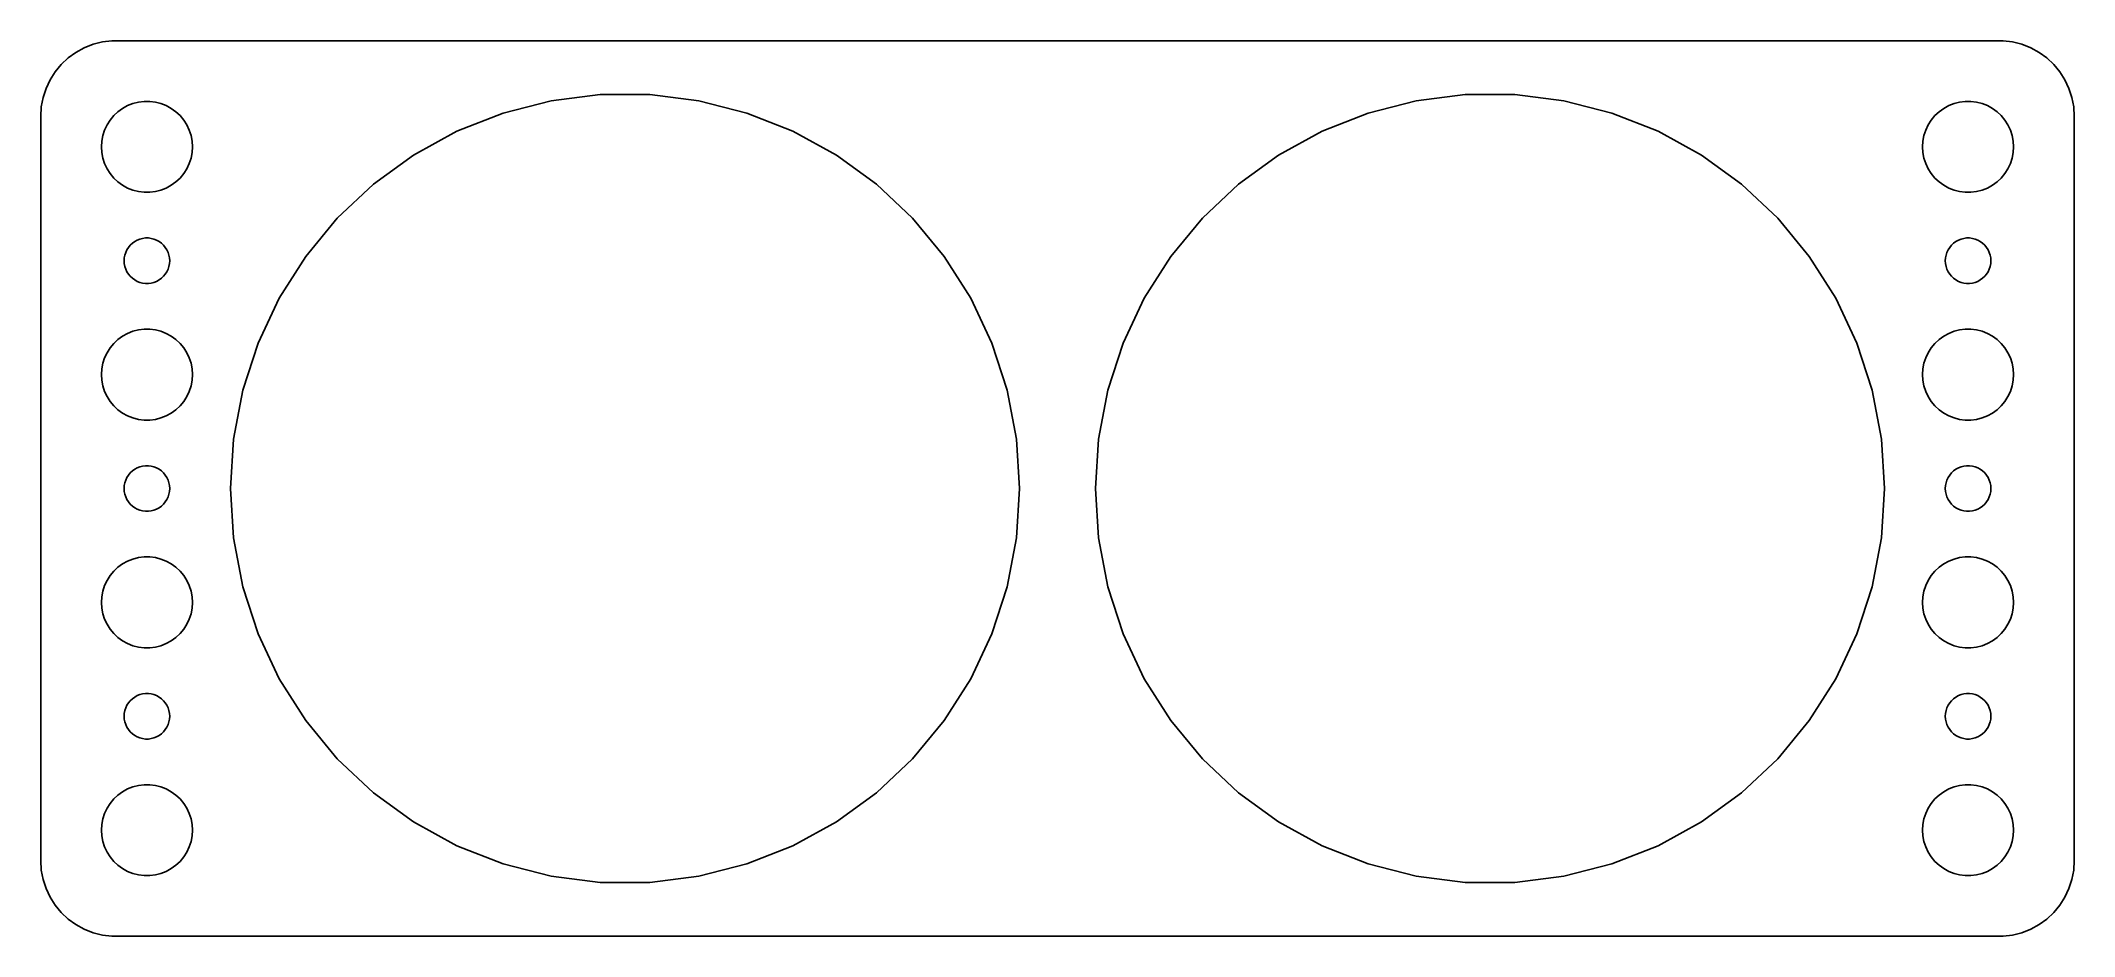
# Model space of a CAD drawing. Header units: metres. Extents: x -67 to 67, y -29 to 29.
import ezdxf

# ---------------------------------------------------------------- set-up
doc = ezdxf.new("R2010")
doc.units = ezdxf.units.M

msp = doc.modelspace()

# ---------------------------------------------------------------- linework, layer by layer
for p, q in [((-62.3139, 29.4901), (-62.9369, 29.4114)), ((62.3139, 29.4901), (-62.3139, 29.4901)), ((62.9369, 29.4114), (62.3139, 29.4901)), ((-65.1871, 28.3526), (-65.6448, 27.9227)), ((-64.6791, 28.7216), (-65.1871, 28.3526)), ((-64.1289, 29.0241), (-64.6791, 28.7216)), ((-63.5451, 29.2553), (-64.1289, 29.0241)), ((-62.9369, 29.4114), (-63.5451, 29.2553)), ((63.5451, 29.2553), (62.9369, 29.4114)), ((64.1289, 29.0241), (63.5451, 29.2553)), ((64.6791, 28.7216), (64.1289, 29.0241)), ((65.1871, 28.3526), (64.6791, 28.7216)), ((65.6448, 27.9227), (65.1871, 28.3526)), ((-66.3815, 26.9088), (-66.6489, 26.3406)), ((-66.0451, 27.4389), (-66.3815, 26.9088)), ((-65.6448, 27.9227), (-66.0451, 27.4389)), ((66.0451, 27.4389), (65.6448, 27.9227)), ((66.3815, 26.9088), (66.0451, 27.4389)), ((66.6489, 26.3406), (66.3815, 26.9088)), ((-66.8429, 25.7434), (-66.9606, 25.1267)), ((-66.6489, 26.3406), (-66.8429, 25.7434)), ((-60.5621, 25.4469), (-60.1884, 25.4941)), ((-60.1884, 25.4941), (-59.8116, 25.4941)), ((-59.8116, 25.4941), (-59.4379, 25.4469)), ((-36.5344, 24.7275), (-33.3719, 25.5395)), ((-33.3719, 25.5395), (-30.1326, 25.9487)), ((-30.1326, 25.9487), (-26.8674, 25.9487)), ((-26.8674, 25.9487), (-23.6281, 25.5395)), ((-23.6281, 25.5395), (-20.4655, 24.7275)), ((20.4655, 24.7275), (23.6281, 25.5395)), ((23.6281, 25.5395), (26.8674, 25.9487)), ((26.8674, 25.9487), (30.1326, 25.9487)), ((30.1326, 25.9487), (33.3719, 25.5395)), ((33.3719, 25.5395), (36.5344, 24.7275)), ((59.4379, 25.4469), (59.8116, 25.4941)), ((59.8116, 25.4941), (60.1884, 25.4941)), ((60.1884, 25.4941), (60.5621, 25.4469)), ((66.8429, 25.7434), (66.6489, 26.3406)), ((66.9606, 25.1267), (66.8429, 25.7434)), ((-66.9606, 25.1267), (-67, 24.5)), ((-67, 24.5), (-67, -24.5)), ((-62.6289, 23.9453), (-62.427, 24.2634)), ((-62.427, 24.2634), (-62.1869, 24.5536)), ((-62.1869, 24.5536), (-61.9123, 24.8115)), ((-61.9123, 24.8115), (-61.6075, 25.033)), ((-61.6075, 25.033), (-61.2773, 25.2145)), ((-61.2773, 25.2145), (-60.927, 25.3532)), ((-60.927, 25.3532), (-60.5621, 25.4469)), ((-59.4379, 25.4469), (-59.0729, 25.3532)), ((-59.0729, 25.3532), (-58.7227, 25.2145)), ((-58.7227, 25.2145), (-58.3925, 25.033)), ((-58.3925, 25.033), (-58.0877, 24.8115)), ((-58.0877, 24.8115), (-57.8131, 24.5536)), ((-57.8131, 24.5536), (-57.5729, 24.2634)), ((-57.5729, 24.2634), (-57.3711, 23.9453)), ((-39.5703, 23.5255), (-36.5344, 24.7275)), ((-20.4655, 24.7275), (-17.4297, 23.5255)), ((17.4297, 23.5255), (20.4655, 24.7275)), ((36.5344, 24.7275), (39.5703, 23.5255)), ((57.3711, 23.9453), (57.5729, 24.2634)), ((57.5729, 24.2634), (57.8131, 24.5536)), ((57.8131, 24.5536), (58.0877, 24.8115)), ((58.0877, 24.8115), (58.3925, 25.033)), ((58.3925, 25.033), (58.7227, 25.2145)), ((58.7227, 25.2145), (59.0729, 25.3532)), ((59.0729, 25.3532), (59.4379, 25.4469)), ((60.5621, 25.4469), (60.927, 25.3532)), ((60.927, 25.3532), (61.2773, 25.2145)), ((61.2773, 25.2145), (61.6075, 25.033)), ((61.6075, 25.033), (61.9123, 24.8115)), ((61.9123, 24.8115), (62.1869, 24.5536)), ((62.1869, 24.5536), (62.427, 24.2634)), ((62.427, 24.2634), (62.6289, 23.9453)), ((67, 24.5), (66.9606, 25.1267)), ((67, -24.5), (67, 24.5)), ((-63, 22.5), (-62.9763, 22.876)), ((-62.9763, 22.876), (-62.9057, 23.2461)), ((-62.9057, 23.2461), (-62.7893, 23.6044)), ((-62.7893, 23.6044), (-62.6289, 23.9453)), ((-57.3711, 23.9453), (-57.2107, 23.6044)), ((-57.2107, 23.6044), (-57.0942, 23.2461)), ((-57.0942, 23.2461), (-57.0237, 22.876)), ((-57.0237, 22.876), (-57, 22.5)), ((-42.4315, 21.9525), (-39.5703, 23.5255)), ((-17.4297, 23.5255), (-14.5685, 21.9525)), ((14.5685, 21.9525), (17.4297, 23.5255)), ((39.5703, 23.5255), (42.4315, 21.9525)), ((57, 22.5), (57.0237, 22.876)), ((57.0237, 22.876), (57.0942, 23.2461)), ((57.0942, 23.2461), (57.2107, 23.6044)), ((57.2107, 23.6044), (57.3711, 23.9453)), ((62.6289, 23.9453), (62.7893, 23.6044)), ((62.7893, 23.6044), (62.9057, 23.2461)), ((62.9057, 23.2461), (62.9763, 22.876)), ((62.9763, 22.876), (63, 22.5)), ((-62.9763, 22.124), (-63, 22.5)), ((-62.9057, 21.7539), (-62.9763, 22.124)), ((-62.7893, 21.3956), (-62.9057, 21.7539)), ((-57.0942, 21.7539), (-57.2107, 21.3956)), ((-57.0237, 22.124), (-57.0942, 21.7539)), ((-57, 22.5), (-57.0237, 22.124)), ((-45.073, 20.0333), (-42.4315, 21.9525)), ((-14.5685, 21.9525), (-11.927, 20.0333)), ((11.927, 20.0333), (14.5685, 21.9525)), ((42.4315, 21.9525), (45.073, 20.0333)), ((57.0237, 22.124), (57, 22.5)), ((57.0942, 21.7539), (57.0237, 22.124)), ((57.2107, 21.3956), (57.0942, 21.7539)), ((62.9057, 21.7539), (62.7893, 21.3956)), ((62.9763, 22.124), (62.9057, 21.7539)), ((63, 22.5), (62.9763, 22.124)), ((-62.6289, 21.0547), (-62.7893, 21.3956)), ((-62.427, 20.7366), (-62.6289, 21.0547)), ((-62.1869, 20.4464), (-62.427, 20.7366)), ((-61.9123, 20.1884), (-62.1869, 20.4464)), ((-61.6075, 19.967), (-61.9123, 20.1884)), ((-58.0877, 20.1884), (-58.3925, 19.967)), ((-57.8131, 20.4464), (-58.0877, 20.1884)), ((-57.5729, 20.7366), (-57.8131, 20.4464)), ((-57.3711, 21.0547), (-57.5729, 20.7366)), ((-57.2107, 21.3956), (-57.3711, 21.0547)), ((57.3711, 21.0547), (57.2107, 21.3956)), ((57.5729, 20.7366), (57.3711, 21.0547)), ((57.8131, 20.4464), (57.5729, 20.7366)), ((58.0877, 20.1884), (57.8131, 20.4464)), ((58.3925, 19.967), (58.0877, 20.1884)), ((61.9123, 20.1884), (61.6075, 19.967)), ((62.1869, 20.4464), (61.9123, 20.1884)), ((62.427, 20.7366), (62.1869, 20.4464)), ((62.6289, 21.0547), (62.427, 20.7366)), ((62.7893, 21.3956), (62.6289, 21.0547)), ((-61.2773, 19.7855), (-61.6075, 19.967)), ((-60.927, 19.6468), (-61.2773, 19.7855)), ((-60.5621, 19.5531), (-60.927, 19.6468)), ((-60.1884, 19.5059), (-60.5621, 19.5531)), ((-59.8116, 19.5059), (-60.1884, 19.5059)), ((-59.4379, 19.5531), (-59.8116, 19.5059)), ((-59.0729, 19.6468), (-59.4379, 19.5531)), ((-58.7227, 19.7855), (-59.0729, 19.6468)), ((-58.3925, 19.967), (-58.7227, 19.7855)), ((-47.4532, 17.7982), (-45.073, 20.0333)), ((-11.927, 20.0333), (-9.54681, 17.7982)), ((9.54681, 17.7982), (11.927, 20.0333)), ((45.073, 20.0333), (47.4532, 17.7982)), ((58.7227, 19.7855), (58.3925, 19.967)), ((59.0729, 19.6468), (58.7227, 19.7855)), ((59.4379, 19.5531), (59.0729, 19.6468)), ((59.8116, 19.5059), (59.4379, 19.5531)), ((60.1884, 19.5059), (59.8116, 19.5059)), ((60.5621, 19.5531), (60.1884, 19.5059)), ((60.927, 19.6468), (60.5621, 19.5531)), ((61.2773, 19.7855), (60.927, 19.6468)), ((61.6075, 19.967), (61.2773, 19.7855)), ((-49.5344, 15.2824), (-47.4532, 17.7982)), ((-9.54681, 17.7982), (-7.46555, 15.2824)), ((7.46555, 15.2824), (9.54681, 17.7982)), ((47.4532, 17.7982), (49.5344, 15.2824)), ((-61.0934, 16.0268), (-60.9561, 16.1558)), ((-60.9561, 16.1558), (-60.8037, 16.2665)), ((-60.8037, 16.2665), (-60.6387, 16.3572)), ((-60.6387, 16.3572), (-60.4635, 16.4266)), ((-60.4635, 16.4266), (-60.2811, 16.4734)), ((-60.2811, 16.4734), (-60.0942, 16.497)), ((-60.0942, 16.497), (-59.9058, 16.497)), ((-59.9058, 16.497), (-59.7189, 16.4734)), ((-59.7189, 16.4734), (-59.5365, 16.4266)), ((-59.5365, 16.4266), (-59.3613, 16.3572)), ((-59.3613, 16.3572), (-59.1963, 16.2665)), ((-59.1963, 16.2665), (-59.0439, 16.1558)), ((-59.0439, 16.1558), (-58.9065, 16.0268)), ((58.9065, 16.0268), (59.0439, 16.1558)), ((59.0439, 16.1558), (59.1963, 16.2665)), ((59.1963, 16.2665), (59.3613, 16.3572)), ((59.3613, 16.3572), (59.5365, 16.4266)), ((59.5365, 16.4266), (59.7189, 16.4734)), ((59.7189, 16.4734), (59.9058, 16.497)), ((59.9058, 16.497), (60.0942, 16.497)), ((60.0942, 16.497), (60.2811, 16.4734)), ((60.2811, 16.4734), (60.4635, 16.4266)), ((60.4635, 16.4266), (60.6387, 16.3572)), ((60.6387, 16.3572), (60.8037, 16.2665)), ((60.8037, 16.2665), (60.9561, 16.1558)), ((60.9561, 16.1558), (61.0934, 16.0268)), ((-61.5, 15), (-61.4882, 15.188)), ((-61.4882, 14.812), (-61.5, 15)), ((-61.4882, 15.188), (-61.4529, 15.373)), ((-61.4529, 14.627), (-61.4882, 14.812)), ((-61.4529, 15.373), (-61.3947, 15.5522)), ((-61.3947, 15.5522), (-61.3145, 15.7226)), ((-61.3145, 15.7226), (-61.2135, 15.8817)), ((-61.2135, 15.8817), (-61.0934, 16.0268)), ((-58.9065, 16.0268), (-58.7865, 15.8817)), ((-58.7865, 15.8817), (-58.6855, 15.7226)), ((-58.6855, 15.7226), (-58.6053, 15.5522)), ((-58.6053, 15.5522), (-58.5471, 15.373)), ((-58.5471, 15.373), (-58.5118, 15.188)), ((-58.5118, 14.812), (-58.5471, 14.627)), ((-58.5118, 15.188), (-58.5, 15)), ((-58.5, 15), (-58.5118, 14.812)), ((-51.284, 12.5256), (-49.5344, 15.2824)), ((-7.46555, 15.2824), (-5.71602, 12.5256)), ((5.71602, 12.5256), (7.46555, 15.2824)), ((49.5344, 15.2824), (51.284, 12.5256)), ((58.5, 15), (58.5118, 15.188)), ((58.5118, 14.812), (58.5, 15)), ((58.5118, 15.188), (58.5471, 15.373)), ((58.5471, 14.627), (58.5118, 14.812)), ((58.5471, 15.373), (58.6053, 15.5522)), ((58.6053, 15.5522), (58.6855, 15.7226)), ((58.6855, 15.7226), (58.7865, 15.8817)), ((58.7865, 15.8817), (58.9065, 16.0268)), ((61.0934, 16.0268), (61.2135, 15.8817)), ((61.2135, 15.8817), (61.3145, 15.7226)), ((61.3145, 15.7226), (61.3947, 15.5522)), ((61.3947, 15.5522), (61.4529, 15.373)), ((61.4529, 15.373), (61.4882, 15.188)), ((61.4882, 14.812), (61.4529, 14.627)), ((61.4882, 15.188), (61.5, 15)), ((61.5, 15), (61.4882, 14.812)), ((-61.3947, 14.4478), (-61.4529, 14.627)), ((-61.3145, 14.2774), (-61.3947, 14.4478)), ((-61.2135, 14.1183), (-61.3145, 14.2774)), ((-61.0934, 13.9732), (-61.2135, 14.1183)), ((-60.9561, 13.8442), (-61.0934, 13.9732)), ((-60.8037, 13.7335), (-60.9561, 13.8442)), ((-60.6387, 13.6427), (-60.8037, 13.7335)), ((-60.4635, 13.5734), (-60.6387, 13.6427)), ((-60.2811, 13.5266), (-60.4635, 13.5734)), ((-60.0942, 13.5029), (-60.2811, 13.5266)), ((-59.9058, 13.5029), (-60.0942, 13.5029)), ((-59.7189, 13.5266), (-59.9058, 13.5029)), ((-59.5365, 13.5734), (-59.7189, 13.5266)), ((-59.3613, 13.6427), (-59.5365, 13.5734)), ((-59.1963, 13.7335), (-59.3613, 13.6427)), ((-59.0439, 13.8442), (-59.1963, 13.7335)), ((-58.9065, 13.9732), (-59.0439, 13.8442)), ((-58.7865, 14.1183), (-58.9065, 13.9732)), ((-58.6855, 14.2774), (-58.7865, 14.1183)), ((-58.6053, 14.4478), (-58.6855, 14.2774)), ((-58.5471, 14.627), (-58.6053, 14.4478)), ((58.6053, 14.4478), (58.5471, 14.627)), ((58.6855, 14.2774), (58.6053, 14.4478)), ((58.7865, 14.1183), (58.6855, 14.2774)), ((58.9065, 13.9732), (58.7865, 14.1183)), ((59.0439, 13.8442), (58.9065, 13.9732)), ((59.1963, 13.7335), (59.0439, 13.8442)), ((59.3613, 13.6427), (59.1963, 13.7335)), ((59.5365, 13.5734), (59.3613, 13.6427)), ((59.7189, 13.5266), (59.5365, 13.5734)), ((59.9058, 13.5029), (59.7189, 13.5266)), ((60.0942, 13.5029), (59.9058, 13.5029)), ((60.2811, 13.5266), (60.0942, 13.5029)), ((60.4635, 13.5734), (60.2811, 13.5266)), ((60.6387, 13.6427), (60.4635, 13.5734)), ((60.8037, 13.7335), (60.6387, 13.6427)), ((60.9561, 13.8442), (60.8037, 13.7335)), ((61.0934, 13.9732), (60.9561, 13.8442)), ((61.2135, 14.1183), (61.0934, 13.9732)), ((61.3145, 14.2774), (61.2135, 14.1183)), ((61.3947, 14.4478), (61.3145, 14.2774)), ((61.4529, 14.627), (61.3947, 14.4478)), ((-52.6742, 9.57123), (-51.284, 12.5256)), ((-5.71602, 12.5256), (-4.32581, 9.57123)), ((4.32581, 9.57123), (5.71602, 12.5256)), ((51.284, 12.5256), (52.6742, 9.57123)), ((-62.427, 9.26335), (-62.1869, 9.55363)), ((-62.1869, 9.55363), (-61.9123, 9.81154)), ((-61.9123, 9.81154), (-61.6075, 10.033)), ((-61.6075, 10.033), (-61.2773, 10.2145)), ((-61.2773, 10.2145), (-60.927, 10.3532)), ((-60.927, 10.3532), (-60.5621, 10.4469)), ((-60.5621, 10.4469), (-60.1884, 10.4941)), ((-60.1884, 10.4941), (-59.8116, 10.4941)), ((-59.8116, 10.4941), (-59.4379, 10.4469)), ((-59.4379, 10.4469), (-59.0729, 10.3532)), ((-59.0729, 10.3532), (-58.7227, 10.2145)), ((-58.7227, 10.2145), (-58.3925, 10.033)), ((-58.3925, 10.033), (-58.0877, 9.81154)), ((-58.0877, 9.81154), (-57.8131, 9.55363)), ((-57.8131, 9.55363), (-57.5729, 9.26335)), ((-53.6832, 6.46593), (-52.6742, 9.57123)), ((-4.32581, 9.57123), (-3.31683, 6.46593)), ((3.31683, 6.46593), (4.32581, 9.57123)), ((52.6742, 9.57123), (53.6832, 6.46593)), ((57.5729, 9.26335), (57.8131, 9.55363)), ((57.8131, 9.55363), (58.0877, 9.81154)), ((58.0877, 9.81154), (58.3925, 10.033)), ((58.3925, 10.033), (58.7227, 10.2145)), ((58.7227, 10.2145), (59.0729, 10.3532)), ((59.0729, 10.3532), (59.4379, 10.4469)), ((59.4379, 10.4469), (59.8116, 10.4941)), ((59.8116, 10.4941), (60.1884, 10.4941)), ((60.1884, 10.4941), (60.5621, 10.4469)), ((60.5621, 10.4469), (60.927, 10.3532)), ((60.927, 10.3532), (61.2773, 10.2145)), ((61.2773, 10.2145), (61.6075, 10.033)), ((61.6075, 10.033), (61.9123, 9.81154)), ((61.9123, 9.81154), (62.1869, 9.55363)), ((62.1869, 9.55363), (62.427, 9.26335)), ((-62.9763, 7.87599), (-62.9057, 8.24606)), ((-62.9057, 8.24606), (-62.7893, 8.60437)), ((-62.7893, 8.60437), (-62.6289, 8.94525)), ((-62.6289, 8.94525), (-62.427, 9.26335)), ((-57.5729, 9.26335), (-57.3711, 8.94525)), ((-57.3711, 8.94525), (-57.2107, 8.60437)), ((-57.2107, 8.60437), (-57.0942, 8.24606)), ((-57.0942, 8.24606), (-57.0237, 7.87599)), ((57.0237, 7.87599), (57.0942, 8.24606)), ((57.0942, 8.24606), (57.2107, 8.60437)), ((57.2107, 8.60437), (57.3711, 8.94525)), ((57.3711, 8.94525), (57.5729, 9.26335)), ((62.427, 9.26335), (62.6289, 8.94525)), ((62.6289, 8.94525), (62.7893, 8.60437)), ((62.7893, 8.60437), (62.9057, 8.24606)), ((62.9057, 8.24606), (62.9763, 7.87599)), ((-63, 7.5), (-62.9763, 7.87599)), ((-62.9763, 7.12399), (-63, 7.5)), ((-62.9057, 6.75392), (-62.9763, 7.12399)), ((-62.7893, 6.39561), (-62.9057, 6.75392)), ((-57.0942, 6.75392), (-57.2107, 6.39561)), ((-57.0237, 7.12399), (-57.0942, 6.75392)), ((-57.0237, 7.87599), (-57, 7.5)), ((-57, 7.5), (-57.0237, 7.12399)), ((57, 7.5), (57.0237, 7.87599)), ((57.0237, 7.12399), (57, 7.5)), ((57.0942, 6.75392), (57.0237, 7.12399)), ((57.2107, 6.39561), (57.0942, 6.75392)), ((62.9057, 6.75392), (62.7893, 6.39561)), ((62.9763, 7.12399), (62.9057, 6.75392)), ((62.9763, 7.87599), (63, 7.5)), ((63, 7.5), (62.9763, 7.12399)), ((-62.6289, 6.05473), (-62.7893, 6.39561)), ((-62.427, 5.73663), (-62.6289, 6.05473)), ((-62.1869, 5.44635), (-62.427, 5.73663)), ((-61.9123, 5.18845), (-62.1869, 5.44635)), ((-57.8131, 5.44635), (-58.0877, 5.18845)), ((-57.5729, 5.73663), (-57.8131, 5.44635)), ((-57.3711, 6.05473), (-57.5729, 5.73663)), ((-57.2107, 6.39561), (-57.3711, 6.05473)), ((-54.295, 3.25865), (-53.6832, 6.46593)), ((-3.31683, 6.46593), (-2.70502, 3.25865)), ((2.70502, 3.25865), (3.31683, 6.46593)), ((53.6832, 6.46593), (54.295, 3.25865)), ((57.3711, 6.05473), (57.2107, 6.39561)), ((57.5729, 5.73663), (57.3711, 6.05473)), ((57.8131, 5.44635), (57.5729, 5.73663)), ((58.0877, 5.18845), (57.8131, 5.44635)), ((62.1869, 5.44635), (61.9123, 5.18845)), ((62.427, 5.73663), (62.1869, 5.44635)), ((62.6289, 6.05473), (62.427, 5.73663)), ((62.7893, 6.39561), (62.6289, 6.05473)), ((-61.6075, 4.96701), (-61.9123, 5.18845)), ((-61.2773, 4.78551), (-61.6075, 4.96701)), ((-60.927, 4.64682), (-61.2773, 4.78551)), ((-60.5621, 4.55313), (-60.927, 4.64682)), ((-60.1884, 4.50591), (-60.5621, 4.55313)), ((-59.8116, 4.50591), (-60.1884, 4.50591)), ((-59.4379, 4.55313), (-59.8116, 4.50591)), ((-59.0729, 4.64682), (-59.4379, 4.55313)), ((-58.7227, 4.78551), (-59.0729, 4.64682)), ((-58.3925, 4.96701), (-58.7227, 4.78551)), ((-58.0877, 5.18845), (-58.3925, 4.96701)), ((58.3925, 4.96701), (58.0877, 5.18845)), ((58.7227, 4.78551), (58.3925, 4.96701)), ((59.0729, 4.64682), (58.7227, 4.78551)), ((59.4379, 4.55313), (59.0729, 4.64682)), ((59.8116, 4.50591), (59.4379, 4.55313)), ((60.1884, 4.50591), (59.8116, 4.50591)), ((60.5621, 4.55313), (60.1884, 4.50591)), ((60.927, 4.64682), (60.5621, 4.55313)), ((61.2773, 4.78551), (60.927, 4.64682)), ((61.6075, 4.96701), (61.2773, 4.78551)), ((61.9123, 5.18845), (61.6075, 4.96701)), ((-54.5, 0), (-54.295, 3.25865)), ((-2.70502, 3.25865), (-2.5, 0)), ((2.5, 0), (2.70502, 3.25865)), ((54.295, 3.25865), (54.5, 0)), ((-60.8037, 1.26648), (-60.6387, 1.35724)), ((-60.6387, 1.35724), (-60.4635, 1.42657)), ((-60.4635, 1.42657), (-60.2811, 1.47342)), ((-60.2811, 1.47342), (-60.0942, 1.49704)), ((-60.0942, 1.49704), (-59.9058, 1.49704)), ((-59.9058, 1.49704), (-59.7189, 1.47342)), ((-59.7189, 1.47342), (-59.5365, 1.42657)), ((-59.5365, 1.42657), (-59.3613, 1.35724)), ((-59.3613, 1.35724), (-59.1963, 1.26648)), ((59.1963, 1.26648), (59.3613, 1.35724)), ((59.3613, 1.35724), (59.5365, 1.42657)), ((59.5365, 1.42657), (59.7189, 1.47342)), ((59.7189, 1.47342), (59.9058, 1.49704)), ((59.9058, 1.49704), (60.0942, 1.49704)), ((60.0942, 1.49704), (60.2811, 1.47342)), ((60.2811, 1.47342), (60.4635, 1.42657)), ((60.4635, 1.42657), (60.6387, 1.35724)), ((60.6387, 1.35724), (60.8037, 1.26648)), ((-61.5, 0), (-61.4882, 0.187988)), ((-61.4882, -0.187988), (-61.5, 0)), ((-61.4882, 0.187988), (-61.4529, 0.373032)), ((-61.4529, 0.373032), (-61.3947, 0.552185)), ((-61.3947, 0.552185), (-61.3145, 0.722626)), ((-61.3145, 0.722626), (-61.2135, 0.881668)), ((-61.2135, 0.881668), (-61.0934, 1.02681)), ((-61.0934, 1.02681), (-60.9561, 1.15576)), ((-60.9561, 1.15576), (-60.8037, 1.26648)), ((-59.1963, 1.26648), (-59.0439, 1.15576)), ((-59.0439, 1.15576), (-58.9065, 1.02681)), ((-58.9065, 1.02681), (-58.7865, 0.881668)), ((-58.7865, 0.881668), (-58.6855, 0.722626)), ((-58.6855, 0.722626), (-58.6053, 0.552185)), ((-58.6053, 0.552185), (-58.5471, 0.373032)), ((-58.5471, 0.373032), (-58.5118, 0.187988)), ((-58.5118, 0.187988), (-58.5, 0)), ((-58.5, 0), (-58.5118, -0.187988)), ((-54.295, -3.25865), (-54.5, 0)), ((-2.5, 0), (-2.70502, -3.25865)), ((2.70502, -3.25865), (2.5, 0)), ((54.5, 0), (54.295, -3.25865)), ((58.5, 0), (58.5118, 0.187988)), ((58.5118, -0.187988), (58.5, 0)), ((58.5118, 0.187988), (58.5471, 0.373032)), ((58.5471, 0.373032), (58.6053, 0.552185)), ((58.6053, 0.552185), (58.6855, 0.722626)), ((58.6855, 0.722626), (58.7865, 0.881668)), ((58.7865, 0.881668), (58.9065, 1.02681)), ((58.9065, 1.02681), (59.0439, 1.15576)), ((59.0439, 1.15576), (59.1963, 1.26648)), ((60.8037, 1.26648), (60.9561, 1.15576)), ((60.9561, 1.15576), (61.0934, 1.02681)), ((61.0934, 1.02681), (61.2135, 0.881668)), ((61.2135, 0.881668), (61.3145, 0.722626)), ((61.3145, 0.722626), (61.3947, 0.552185)), ((61.3947, 0.552185), (61.4529, 0.373032)), ((61.4529, 0.373032), (61.4882, 0.187988)), ((61.4882, 0.187988), (61.5, 0)), ((61.5, 0), (61.4882, -0.187988)), ((-61.4529, -0.373032), (-61.4882, -0.187988)), ((-61.3947, -0.552185), (-61.4529, -0.373032)), ((-61.3145, -0.722626), (-61.3947, -0.552185)), ((-61.2135, -0.881668), (-61.3145, -0.722626)), ((-61.0934, -1.02681), (-61.2135, -0.881668)), ((-60.9561, -1.15576), (-61.0934, -1.02681)), ((-60.8037, -1.26648), (-60.9561, -1.15576)), ((-60.6387, -1.35724), (-60.8037, -1.26648)), ((-59.1963, -1.26648), (-59.3613, -1.35724)), ((-59.0439, -1.15576), (-59.1963, -1.26648)), ((-58.9065, -1.02681), (-59.0439, -1.15576)), ((-58.7865, -0.881668), (-58.9065, -1.02681)), ((-58.6855, -0.722626), (-58.7865, -0.881668)), ((-58.6053, -0.552185), (-58.6855, -0.722626)), ((-58.5471, -0.373032), (-58.6053, -0.552185)), ((-58.5118, -0.187988), (-58.5471, -0.373032)), ((58.5471, -0.373032), (58.5118, -0.187988)), ((58.6053, -0.552185), (58.5471, -0.373032)), ((58.6855, -0.722626), (58.6053, -0.552185)), ((58.7865, -0.881668), (58.6855, -0.722626)), ((58.9065, -1.02681), (58.7865, -0.881668)), ((59.0439, -1.15576), (58.9065, -1.02681)), ((59.1963, -1.26648), (59.0439, -1.15576)), ((59.3613, -1.35724), (59.1963, -1.26648)), ((60.8037, -1.26648), (60.6387, -1.35724)), ((60.9561, -1.15576), (60.8037, -1.26648)), ((61.0934, -1.02681), (60.9561, -1.15576)), ((61.2135, -0.881668), (61.0934, -1.02681)), ((61.3145, -0.722626), (61.2135, -0.881668)), ((61.3947, -0.552185), (61.3145, -0.722626)), ((61.4529, -0.373032), (61.3947, -0.552185)), ((61.4882, -0.187988), (61.4529, -0.373032)), ((-60.4635, -1.42657), (-60.6387, -1.35724)), ((-60.2811, -1.47342), (-60.4635, -1.42657)), ((-60.0942, -1.49704), (-60.2811, -1.47342)), ((-59.9058, -1.49704), (-60.0942, -1.49704)), ((-59.7189, -1.47342), (-59.9058, -1.49704)), ((-59.5365, -1.42657), (-59.7189, -1.47342)), ((-59.3613, -1.35724), (-59.5365, -1.42657)), ((59.5365, -1.42657), (59.3613, -1.35724)), ((59.7189, -1.47342), (59.5365, -1.42657)), ((59.9058, -1.49704), (59.7189, -1.47342)), ((60.0942, -1.49704), (59.9058, -1.49704)), ((60.2811, -1.47342), (60.0942, -1.49704)), ((60.4635, -1.42657), (60.2811, -1.47342)), ((60.6387, -1.35724), (60.4635, -1.42657)), ((-53.6832, -6.46593), (-54.295, -3.25865)), ((-2.70502, -3.25865), (-3.31683, -6.46593)), ((3.31683, -6.46593), (2.70502, -3.25865)), ((54.295, -3.25865), (53.6832, -6.46593)), ((-62.1869, -5.44635), (-61.9123, -5.18845)), ((-61.9123, -5.18845), (-61.6075, -4.96701)), ((-61.6075, -4.96701), (-61.2773, -4.78551)), ((-61.2773, -4.78551), (-60.927, -4.64682)), ((-60.927, -4.64682), (-60.5621, -4.55313)), ((-60.5621, -4.55313), (-60.1884, -4.50591)), ((-60.1884, -4.50591), (-59.8116, -4.50591)), ((-59.8116, -4.50591), (-59.4379, -4.55313)), ((-59.4379, -4.55313), (-59.0729, -4.64682)), ((-59.0729, -4.64682), (-58.7227, -4.78551)), ((-58.7227, -4.78551), (-58.3925, -4.96701)), ((-58.3925, -4.96701), (-58.0877, -5.18845)), ((-58.0877, -5.18845), (-57.8131, -5.44635)), ((57.8131, -5.44635), (58.0877, -5.18845)), ((58.0877, -5.18845), (58.3925, -4.96701)), ((58.3925, -4.96701), (58.7227, -4.78551)), ((58.7227, -4.78551), (59.0729, -4.64682)), ((59.0729, -4.64682), (59.4379, -4.55313)), ((59.4379, -4.55313), (59.8116, -4.50591)), ((59.8116, -4.50591), (60.1884, -4.50591)), ((60.1884, -4.50591), (60.5621, -4.55313)), ((60.5621, -4.55313), (60.927, -4.64682)), ((60.927, -4.64682), (61.2773, -4.78551)), ((61.2773, -4.78551), (61.6075, -4.96701)), ((61.6075, -4.96701), (61.9123, -5.18845)), ((61.9123, -5.18845), (62.1869, -5.44635)), ((-62.9057, -6.75392), (-62.7893, -6.39561)), ((-62.7893, -6.39561), (-62.6289, -6.05473)), ((-62.6289, -6.05473), (-62.427, -5.73663)), ((-62.427, -5.73663), (-62.1869, -5.44635)), ((-57.8131, -5.44635), (-57.5729, -5.73663)), ((-57.5729, -5.73663), (-57.3711, -6.05473)), ((-57.3711, -6.05473), (-57.2107, -6.39561)), ((-57.2107, -6.39561), (-57.0942, -6.75392)), ((-52.6742, -9.57123), (-53.6832, -6.46593)), ((-3.31683, -6.46593), (-4.32581, -9.57123)), ((4.32581, -9.57123), (3.31683, -6.46593)), ((53.6832, -6.46593), (52.6742, -9.57123)), ((57.0942, -6.75392), (57.2107, -6.39561)), ((57.2107, -6.39561), (57.3711, -6.05473)), ((57.3711, -6.05473), (57.5729, -5.73663)), ((57.5729, -5.73663), (57.8131, -5.44635)), ((62.1869, -5.44635), (62.427, -5.73663)), ((62.427, -5.73663), (62.6289, -6.05473)), ((62.6289, -6.05473), (62.7893, -6.39561)), ((62.7893, -6.39561), (62.9057, -6.75392)), ((-63, -7.5), (-62.9763, -7.12399)), ((-62.9763, -7.87599), (-63, -7.5)), ((-62.9763, -7.12399), (-62.9057, -6.75392)), ((-62.9057, -8.24606), (-62.9763, -7.87599)), ((-57.0942, -6.75392), (-57.0237, -7.12399)), ((-57.0237, -7.87599), (-57.0942, -8.24606)), ((-57.0237, -7.12399), (-57, -7.5)), ((-57, -7.5), (-57.0237, -7.87599)), ((57, -7.5), (57.0237, -7.12399)), ((57.0237, -7.87599), (57, -7.5)), ((57.0237, -7.12399), (57.0942, -6.75392)), ((57.0942, -8.24606), (57.0237, -7.87599)), ((62.9057, -6.75392), (62.9763, -7.12399)), ((62.9763, -7.87599), (62.9057, -8.24606)), ((62.9763, -7.12399), (63, -7.5)), ((63, -7.5), (62.9763, -7.87599)), ((-62.7893, -8.60437), (-62.9057, -8.24606)), ((-62.6289, -8.94525), (-62.7893, -8.60437)), ((-62.427, -9.26335), (-62.6289, -8.94525)), ((-62.1869, -9.55363), (-62.427, -9.26335)), ((-57.5729, -9.26335), (-57.8131, -9.55363)), ((-57.3711, -8.94525), (-57.5729, -9.26335)), ((-57.2107, -8.60437), (-57.3711, -8.94525)), ((-57.0942, -8.24606), (-57.2107, -8.60437)), ((57.2107, -8.60437), (57.0942, -8.24606)), ((57.3711, -8.94525), (57.2107, -8.60437)), ((57.5729, -9.26335), (57.3711, -8.94525)), ((57.8131, -9.55363), (57.5729, -9.26335)), ((62.427, -9.26335), (62.1869, -9.55363)), ((62.6289, -8.94525), (62.427, -9.26335)), ((62.7893, -8.60437), (62.6289, -8.94525)), ((62.9057, -8.24606), (62.7893, -8.60437)), ((-61.9123, -9.81154), (-62.1869, -9.55363)), ((-61.6075, -10.033), (-61.9123, -9.81154)), ((-61.2773, -10.2145), (-61.6075, -10.033)), ((-60.927, -10.3532), (-61.2773, -10.2145)), ((-60.5621, -10.4469), (-60.927, -10.3532)), ((-60.1884, -10.4941), (-60.5621, -10.4469)), ((-59.8116, -10.4941), (-60.1884, -10.4941)), ((-59.4379, -10.4469), (-59.8116, -10.4941)), ((-59.0729, -10.3532), (-59.4379, -10.4469)), ((-58.7227, -10.2145), (-59.0729, -10.3532)), ((-58.3925, -10.033), (-58.7227, -10.2145)), ((-58.0877, -9.81154), (-58.3925, -10.033)), ((-57.8131, -9.55363), (-58.0877, -9.81154)), ((-51.284, -12.5256), (-52.6742, -9.57123)), ((-4.32581, -9.57123), (-5.71602, -12.5256)), ((5.71602, -12.5256), (4.32581, -9.57123)), ((52.6742, -9.57123), (51.284, -12.5256)), ((58.0877, -9.81154), (57.8131, -9.55363)), ((58.3925, -10.033), (58.0877, -9.81154)), ((58.7227, -10.2145), (58.3925, -10.033)), ((59.0729, -10.3532), (58.7227, -10.2145)), ((59.4379, -10.4469), (59.0729, -10.3532)), ((59.8116, -10.4941), (59.4379, -10.4469)), ((60.1884, -10.4941), (59.8116, -10.4941)), ((60.5621, -10.4469), (60.1884, -10.4941)), ((60.927, -10.3532), (60.5621, -10.4469)), ((61.2773, -10.2145), (60.927, -10.3532)), ((61.6075, -10.033), (61.2773, -10.2145)), ((61.9123, -9.81154), (61.6075, -10.033)), ((62.1869, -9.55363), (61.9123, -9.81154)), ((-49.5344, -15.2824), (-51.284, -12.5256)), ((-5.71602, -12.5256), (-7.46555, -15.2824)), ((7.46555, -15.2824), (5.71602, -12.5256)), ((51.284, -12.5256), (49.5344, -15.2824)), ((-61.4882, -14.812), (-61.4529, -14.627)), ((-61.4529, -14.627), (-61.3947, -14.4478)), ((-61.3947, -14.4478), (-61.3145, -14.2774)), ((-61.3145, -14.2774), (-61.2135, -14.1183)), ((-61.2135, -14.1183), (-61.0934, -13.9732)), ((-61.0934, -13.9732), (-60.9561, -13.8442)), ((-60.9561, -13.8442), (-60.8037, -13.7335)), ((-60.8037, -13.7335), (-60.6387, -13.6427)), ((-60.6387, -13.6427), (-60.4635, -13.5734)), ((-60.4635, -13.5734), (-60.2811, -13.5266)), ((-60.2811, -13.5266), (-60.0942, -13.5029)), ((-60.0942, -13.5029), (-59.9058, -13.5029)), ((-59.9058, -13.5029), (-59.7189, -13.5266)), ((-59.7189, -13.5266), (-59.5365, -13.5734)), ((-59.5365, -13.5734), (-59.3613, -13.6427)), ((-59.3613, -13.6427), (-59.1963, -13.7335)), ((-59.1963, -13.7335), (-59.0439, -13.8442)), ((-59.0439, -13.8442), (-58.9065, -13.9732)), ((-58.9065, -13.9732), (-58.7865, -14.1183)), ((-58.7865, -14.1183), (-58.6855, -14.2774)), ((-58.6855, -14.2774), (-58.6053, -14.4478)), ((-58.6053, -14.4478), (-58.5471, -14.627)), ((-58.5471, -14.627), (-58.5118, -14.812)), ((58.5118, -14.812), (58.5471, -14.627)), ((58.5471, -14.627), (58.6053, -14.4478)), ((58.6053, -14.4478), (58.6855, -14.2774)), ((58.6855, -14.2774), (58.7865, -14.1183)), ((58.7865, -14.1183), (58.9065, -13.9732)), ((58.9065, -13.9732), (59.0439, -13.8442)), ((59.0439, -13.8442), (59.1963, -13.7335)), ((59.1963, -13.7335), (59.3613, -13.6427)), ((59.3613, -13.6427), (59.5365, -13.5734)), ((59.5365, -13.5734), (59.7189, -13.5266)), ((59.7189, -13.5266), (59.9058, -13.5029)), ((59.9058, -13.5029), (60.0942, -13.5029)), ((60.0942, -13.5029), (60.2811, -13.5266)), ((60.2811, -13.5266), (60.4635, -13.5734)), ((60.4635, -13.5734), (60.6387, -13.6427)), ((60.6387, -13.6427), (60.8037, -13.7335)), ((60.8037, -13.7335), (60.9561, -13.8442)), ((60.9561, -13.8442), (61.0934, -13.9732)), ((61.0934, -13.9732), (61.2135, -14.1183)), ((61.2135, -14.1183), (61.3145, -14.2774)), ((61.3145, -14.2774), (61.3947, -14.4478)), ((61.3947, -14.4478), (61.4529, -14.627)), ((61.4529, -14.627), (61.4882, -14.812)), ((-61.5, -15), (-61.4882, -14.812)), ((-61.4882, -15.188), (-61.5, -15)), ((-61.4529, -15.373), (-61.4882, -15.188)), ((-61.3947, -15.5522), (-61.4529, -15.373)), ((-61.3145, -15.7226), (-61.3947, -15.5522)), ((-61.2135, -15.8817), (-61.3145, -15.7226)), ((-61.0934, -16.0268), (-61.2135, -15.8817)), ((-60.9561, -16.1558), (-61.0934, -16.0268)), ((-58.9065, -16.0268), (-59.0439, -16.1558)), ((-58.7865, -15.8817), (-58.9065, -16.0268)), ((-58.6855, -15.7226), (-58.7865, -15.8817)), ((-58.6053, -15.5522), (-58.6855, -15.7226)), ((-58.5471, -15.373), (-58.6053, -15.5522)), ((-58.5118, -15.188), (-58.5471, -15.373)), ((-58.5118, -14.812), (-58.5, -15)), ((-58.5, -15), (-58.5118, -15.188)), ((-47.4532, -17.7982), (-49.5344, -15.2824)), ((-7.46555, -15.2824), (-9.54681, -17.7982)), ((9.54681, -17.7982), (7.46555, -15.2824)), ((49.5344, -15.2824), (47.4532, -17.7982)), ((58.5, -15), (58.5118, -14.812)), ((58.5118, -15.188), (58.5, -15)), ((58.5471, -15.373), (58.5118, -15.188)), ((58.6053, -15.5522), (58.5471, -15.373)), ((58.6855, -15.7226), (58.6053, -15.5522)), ((58.7865, -15.8817), (58.6855, -15.7226)), ((58.9065, -16.0268), (58.7865, -15.8817)), ((59.0439, -16.1558), (58.9065, -16.0268)), ((61.0934, -16.0268), (60.9561, -16.1558)), ((61.2135, -15.8817), (61.0934, -16.0268)), ((61.3145, -15.7226), (61.2135, -15.8817)), ((61.3947, -15.5522), (61.3145, -15.7226)), ((61.4529, -15.373), (61.3947, -15.5522)), ((61.4882, -15.188), (61.4529, -15.373)), ((61.4882, -14.812), (61.5, -15)), ((61.5, -15), (61.4882, -15.188)), ((-60.8037, -16.2665), (-60.9561, -16.1558)), ((-60.6387, -16.3572), (-60.8037, -16.2665)), ((-60.4635, -16.4266), (-60.6387, -16.3572)), ((-60.2811, -16.4734), (-60.4635, -16.4266)), ((-60.0942, -16.497), (-60.2811, -16.4734)), ((-59.9058, -16.497), (-60.0942, -16.497)), ((-59.7189, -16.4734), (-59.9058, -16.497)), ((-59.5365, -16.4266), (-59.7189, -16.4734)), ((-59.3613, -16.3572), (-59.5365, -16.4266)), ((-59.1963, -16.2665), (-59.3613, -16.3572)), ((-59.0439, -16.1558), (-59.1963, -16.2665)), ((59.1963, -16.2665), (59.0439, -16.1558)), ((59.3613, -16.3572), (59.1963, -16.2665)), ((59.5365, -16.4266), (59.3613, -16.3572)), ((59.7189, -16.4734), (59.5365, -16.4266)), ((59.9058, -16.497), (59.7189, -16.4734)), ((60.0942, -16.497), (59.9058, -16.497)), ((60.2811, -16.4734), (60.0942, -16.497)), ((60.4635, -16.4266), (60.2811, -16.4734)), ((60.6387, -16.3572), (60.4635, -16.4266)), ((60.8037, -16.2665), (60.6387, -16.3572)), ((60.9561, -16.1558), (60.8037, -16.2665)), ((-45.073, -20.0333), (-47.4532, -17.7982)), ((-9.54681, -17.7982), (-11.927, -20.0333)), ((11.927, -20.0333), (9.54681, -17.7982)), ((47.4532, -17.7982), (45.073, -20.0333)), ((-61.9123, -20.1884), (-61.6075, -19.967)), ((-61.6075, -19.967), (-61.2773, -19.7855)), ((-61.2773, -19.7855), (-60.927, -19.6468)), ((-60.927, -19.6468), (-60.5621, -19.5531)), ((-60.5621, -19.5531), (-60.1884, -19.5059)), ((-60.1884, -19.5059), (-59.8116, -19.5059)), ((-59.8116, -19.5059), (-59.4379, -19.5531)), ((-59.4379, -19.5531), (-59.0729, -19.6468)), ((-59.0729, -19.6468), (-58.7227, -19.7855)), ((-58.7227, -19.7855), (-58.3925, -19.967)), ((-58.3925, -19.967), (-58.0877, -20.1884)), ((-42.4315, -21.9525), (-45.073, -20.0333)), ((-11.927, -20.0333), (-14.5685, -21.9525)), ((14.5685, -21.9525), (11.927, -20.0333)), ((45.073, -20.0333), (42.4315, -21.9525)), ((58.0877, -20.1884), (58.3925, -19.967)), ((58.3925, -19.967), (58.7227, -19.7855)), ((58.7227, -19.7855), (59.0729, -19.6468)), ((59.0729, -19.6468), (59.4379, -19.5531)), ((59.4379, -19.5531), (59.8116, -19.5059)), ((59.8116, -19.5059), (60.1884, -19.5059)), ((60.1884, -19.5059), (60.5621, -19.5531)), ((60.5621, -19.5531), (60.927, -19.6468)), ((60.927, -19.6468), (61.2773, -19.7855)), ((61.2773, -19.7855), (61.6075, -19.967)), ((61.6075, -19.967), (61.9123, -20.1884)), ((-62.9057, -21.7539), (-62.7893, -21.3956)), ((-62.7893, -21.3956), (-62.6289, -21.0547)), ((-62.6289, -21.0547), (-62.427, -20.7366)), ((-62.427, -20.7366), (-62.1869, -20.4464)), ((-62.1869, -20.4464), (-61.9123, -20.1884)), ((-58.0877, -20.1884), (-57.8131, -20.4464)), ((-57.8131, -20.4464), (-57.5729, -20.7366)), ((-57.5729, -20.7366), (-57.3711, -21.0547)), ((-57.3711, -21.0547), (-57.2107, -21.3956)), ((-57.2107, -21.3956), (-57.0942, -21.7539)), ((57.0942, -21.7539), (57.2107, -21.3956)), ((57.2107, -21.3956), (57.3711, -21.0547)), ((57.3711, -21.0547), (57.5729, -20.7366)), ((57.5729, -20.7366), (57.8131, -20.4464)), ((57.8131, -20.4464), (58.0877, -20.1884)), ((61.9123, -20.1884), (62.1869, -20.4464)), ((62.1869, -20.4464), (62.427, -20.7366)), ((62.427, -20.7366), (62.6289, -21.0547)), ((62.6289, -21.0547), (62.7893, -21.3956)), ((62.7893, -21.3956), (62.9057, -21.7539)), ((-63, -22.5), (-62.9763, -22.124)), ((-62.9763, -22.876), (-63, -22.5)), ((-62.9763, -22.124), (-62.9057, -21.7539)), ((-57.0942, -21.7539), (-57.0237, -22.124)), ((-57.0237, -22.124), (-57, -22.5)), ((-57, -22.5), (-57.0237, -22.876)), ((-39.5703, -23.5255), (-42.4315, -21.9525)), ((-14.5685, -21.9525), (-17.4297, -23.5255)), ((17.4297, -23.5255), (14.5685, -21.9525)), ((42.4315, -21.9525), (39.5703, -23.5255)), ((57, -22.5), (57.0237, -22.124)), ((57.0237, -22.876), (57, -22.5)), ((57.0237, -22.124), (57.0942, -21.7539)), ((62.9057, -21.7539), (62.9763, -22.124)), ((62.9763, -22.124), (63, -22.5)), ((63, -22.5), (62.9763, -22.876)), ((-62.9057, -23.2461), (-62.9763, -22.876)), ((-62.7893, -23.6044), (-62.9057, -23.2461)), ((-62.6289, -23.9453), (-62.7893, -23.6044)), ((-62.427, -24.2634), (-62.6289, -23.9453)), ((-57.3711, -23.9453), (-57.5729, -24.2634)), ((-57.2107, -23.6044), (-57.3711, -23.9453)), ((-57.0942, -23.2461), (-57.2107, -23.6044)), ((-57.0237, -22.876), (-57.0942, -23.2461)), ((-36.5344, -24.7275), (-39.5703, -23.5255)), ((-17.4297, -23.5255), (-20.4655, -24.7275)), ((20.4655, -24.7275), (17.4297, -23.5255)), ((39.5703, -23.5255), (36.5344, -24.7275)), ((57.0942, -23.2461), (57.0237, -22.876)), ((57.2107, -23.6044), (57.0942, -23.2461)), ((57.3711, -23.9453), (57.2107, -23.6044)), ((57.5729, -24.2634), (57.3711, -23.9453)), ((62.6289, -23.9453), (62.427, -24.2634)), ((62.7893, -23.6044), (62.6289, -23.9453)), ((62.9057, -23.2461), (62.7893, -23.6044)), ((62.9763, -22.876), (62.9057, -23.2461)), ((-67, -24.5), (-66.9606, -25.1267)), ((-66.9606, -25.1267), (-66.8429, -25.7434)), ((-62.1869, -24.5536), (-62.427, -24.2634)), ((-61.9123, -24.8115), (-62.1869, -24.5536)), ((-61.6075, -25.033), (-61.9123, -24.8115)), ((-61.2773, -25.2145), (-61.6075, -25.033)), ((-60.927, -25.3532), (-61.2773, -25.2145)), ((-60.5621, -25.4469), (-60.927, -25.3532)), ((-60.1884, -25.4941), (-60.5621, -25.4469)), ((-59.4379, -25.4469), (-59.8116, -25.4941)), ((-59.0729, -25.3532), (-59.4379, -25.4469)), ((-58.7227, -25.2145), (-59.0729, -25.3532)), ((-58.3925, -25.033), (-58.7227, -25.2145)), ((-58.0877, -24.8115), (-58.3925, -25.033)), ((-57.8131, -24.5536), (-58.0877, -24.8115)), ((-57.5729, -24.2634), (-57.8131, -24.5536)), ((-33.3719, -25.5395), (-36.5344, -24.7275)), ((-20.4655, -24.7275), (-23.6281, -25.5395)), ((23.6281, -25.5395), (20.4655, -24.7275)), ((36.5344, -24.7275), (33.3719, -25.5395)), ((57.8131, -24.5536), (57.5729, -24.2634)), ((58.0877, -24.8115), (57.8131, -24.5536)), ((58.3925, -25.033), (58.0877, -24.8115)), ((58.7227, -25.2145), (58.3925, -25.033)), ((59.0729, -25.3532), (58.7227, -25.2145)), ((59.4379, -25.4469), (59.0729, -25.3532)), ((59.8116, -25.4941), (59.4379, -25.4469)), ((60.5621, -25.4469), (60.1884, -25.4941)), ((60.927, -25.3532), (60.5621, -25.4469)), ((61.2773, -25.2145), (60.927, -25.3532)), ((61.6075, -25.033), (61.2773, -25.2145)), ((61.9123, -24.8115), (61.6075, -25.033)), ((62.1869, -24.5536), (61.9123, -24.8115)), ((62.427, -24.2634), (62.1869, -24.5536)), ((66.8429, -25.7434), (66.9606, -25.1267)), ((66.9606, -25.1267), (67, -24.5)), ((-66.8429, -25.7434), (-66.6489, -26.3406)), ((-66.6489, -26.3406), (-66.3815, -26.9088)), ((-59.8116, -25.4941), (-60.1884, -25.4941)), ((-30.1326, -25.9487), (-33.3719, -25.5395)), ((-26.8674, -25.9487), (-30.1326, -25.9487)), ((-23.6281, -25.5395), (-26.8674, -25.9487)), ((26.8674, -25.9487), (23.6281, -25.5395)), ((30.1326, -25.9487), (26.8674, -25.9487)), ((33.3719, -25.5395), (30.1326, -25.9487)), ((60.1884, -25.4941), (59.8116, -25.4941)), ((66.3815, -26.9088), (66.6489, -26.3406)), ((66.6489, -26.3406), (66.8429, -25.7434)), ((-66.3815, -26.9088), (-66.0451, -27.4389)), ((-66.0451, -27.4389), (-65.6448, -27.9227)), ((-65.6448, -27.9227), (-65.1871, -28.3526)), ((65.1871, -28.3526), (65.6448, -27.9227)), ((65.6448, -27.9227), (66.0451, -27.4389)), ((66.0451, -27.4389), (66.3815, -26.9088)), ((-65.1871, -28.3526), (-64.6791, -28.7216)), ((-64.6791, -28.7216), (-64.1289, -29.0241)), ((-64.1289, -29.0241), (-63.5451, -29.2553)), ((-63.5451, -29.2553), (-62.9369, -29.4114)), ((-62.9369, -29.4114), (-62.3139, -29.4901)), ((62.3139, -29.4901), (62.9369, -29.4114)), ((62.9369, -29.4114), (63.5451, -29.2553)), ((63.5451, -29.2553), (64.1289, -29.0241)), ((64.1289, -29.0241), (64.6791, -28.7216)), ((64.6791, -28.7216), (65.1871, -28.3526)), ((-62.3139, -29.4901), (62.3139, -29.4901))]:
    msp.add_line(p, q)

doc.saveas('drawing.dxf')
